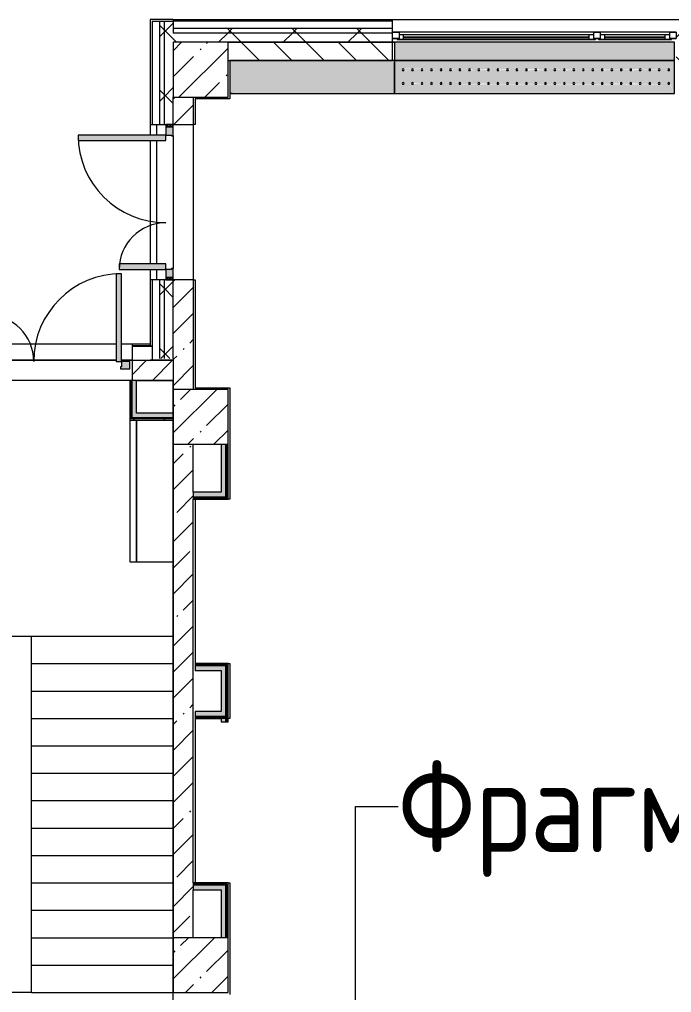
# Model space of a CAD drawing. Header units: millimetres. Extents: x 3991 to 282775, y -8553 to 29560.
# Drawn here: x 189295 to 196425, y 16700 to 27350 of the extents above; entities that cross this region are included whole.
import ezdxf

# ---------------------------------------------------------------- set-up
doc = ezdxf.new("R2010")
doc.units = ezdxf.units.MM
for name, color, linetype, lineweight, true_color in [('A-DOOR-3', 7, 'Continuous', 5, 0xaaaaaa), ('A-DOOR-4', 7, 'Continuous', 5, 0xe2e2e2), ('A-DOOR-FRAM-3', 7, 'Continuous', 5, 0xaaaaaa), ('A-FLOR-1', 7, 'Continuous', 5, 0xaaaaaa), ('G-ANNO-TEXT-1', 7, 'Continuous', 9, 0x3c3c3c), ('I-WALL-1', 7, 'Continuous', 5, 0xe7e7e7), ('I-WALL-2', 7, 'Continuous', 9, 0xe7e7e7), ('Знаки-2', 7, 'Continuous', 5, 0xd7cfbf)]:
    doc.layers.add(name, color=color, linetype=linetype, lineweight=lineweight, true_color=true_color)
for name, color, linetype, lineweight in [('A-GLAZ-2', 7, 'Continuous', 5), ('A-WALL', 7, 'Continuous', 9), ('A-WALL-4', 7, 'Continuous', 5), ('I-WALL-3', 7, 'Continuous', 5), ('S-COLS', 7, 'Continuous', 5), ('S-STRS-MBND-1', 7, 'Continuous', 5), ('Знаки', 7, 'Continuous', 5)]:
    doc.layers.add(name, color=color, linetype=linetype, lineweight=lineweight)
doc.styles.add('GOST Common_4', font='GOST_Common.ttf', dxfattribs={"width": 0.9, "height": 1000})
pattern_1 = [(45, (148815.1, 0), (-353.5534, 353.5534), []), (135, (148815.1, 0), (-353.5534, -353.5534), [])]
pattern_2 = [(45, (148815.1, 0), (-285.123, 285.123), []), (45, (149100.2, 0), (-285.123, 285.123), [504.031, -100.806, 16.764, -84.042])]
pattern_3 = [(45, (148815.1, 0), (-530.33, 530.33), []), (135, (148815.1, 0), (-530.33, -530.33), [])]

# ---------------------------------------------------------------- blocks, each defined once
blk = doc.blocks.new('BSC_Колонна _Прямоугольная - 600х600-V122-Общий план 1 этажа с размещением фрагментов 1_1-1_9')
at = {"layer": 'S-COLS'}
h = blk.add_hatch(dxfattribs=at)
h.set_pattern_fill('FP_94', color=256, style=0, pattern_type=2)
h.set_pattern_definition([(45, (-42460, -26800), (-285.123, 285.123), []), (45, (-42174.88, -26800), (-285.123, 285.123), [504.031, -100.806, 16.764, -84.042])])
h.paths.add_polyline_path([(-300, -300), (300, -300), (300, 300), (-300, 300), (-300, 100)])
for p, q in [((300, 300), (-300, 300)), ((-300, 300), (-300, -300)), ((300, -300), (300, 300)), ((-300, -300), (300, -300))]:
    blk.add_line(p, q, dxfattribs=at)
blk = doc.blocks.new('BSC_Колонна _Прямоугольная - 600х600-V130-Общий план 1 этажа с размещением фрагментов 1_1-1_9')
at = {"layer": 'S-COLS'}
h = blk.add_hatch(dxfattribs=at)
h.set_pattern_fill('FP_102', color=256, style=0, pattern_type=2)
h.set_pattern_definition([(45, (-42460, -17000), (-285.123, 285.123), []), (45, (-42174.88, -17000), (-285.123, 285.123), [504.031, -100.806, 16.764, -84.042])])
h.paths.add_polyline_path([(-60, -300), (300, -300), (300, 300), (-300, 300), (-300, -300)])
for p, q in [((300, 300), (-300, 300)), ((-300, 300), (-300, -300)), ((300, -300), (300, 300)), ((-300, -300), (300, -300))]:
    blk.add_line(p, q, dxfattribs=at)
blk = doc.blocks.new('BSC_Колонна _Прямоугольная - 600х600-V131-Общий план 1 этажа с размещением фрагментов 1_1-1_9')
at = {"layer": 'S-COLS'}
h = blk.add_hatch(dxfattribs=at)
h.set_pattern_fill('FP_103', color=256, style=0, pattern_type=2)
h.set_pattern_definition([(45, (-42460, -23000), (-285.123, 285.123), []), (45, (-42174.88, -23000), (-285.123, 285.123), [504.031, -100.806, 16.764, -84.042])])
h.paths.add_polyline_path([(-300, -300), (300, -300), (300, 300), (-300, 300), (-300, -250)])
for p, q in [((300, 300), (-300, 300)), ((-300, 300), (-300, -300)), ((300, -300), (300, 300)), ((-300, -300), (300, -300))]:
    blk.add_line(p, q, dxfattribs=at)
blk = doc.blocks.new('110_Дверь_СКБ_2Ст_Наружная - ДН-1_л__ Двухстворчатая 1350 х3200 _ЛК_ в свету с верхним остеклением 2-22448815-Общий план 1 этажа с размещением фрагментов 1_1-1_9')
at = {"layer": 'A-DOOR-4'}
for points in [[(754.5, -91), (754.5, 869), (694.5, 869), (694.5, -91)], [(-655.5, -91), (-655.5, 419), (-715.5, 419), (-715.5, -91)]]:
    blk.add_hatch(color=256, dxfattribs=at).paths.add_polyline_path(points)
h = blk.add_hatch(color=256, dxfattribs=at)
h.paths.add_polyline_path([(754.5, -171), (844.5, -171), (844.5, -91), (754.5, -91), (754.5, -151), (744.5, -151), (744.5, -171)])
h.paths.add_polyline_path([(-715.5, -171), (-705.5, -171), (-705.5, -151), (-715.5, -151), (-715.5, -91), (-805.5, -91), (-805.5, -171)])
at = {"layer": 'A-DOOR-3'}
for p, q in [((754.5, 869), (694.5, 869)), ((694.5, 869), (694.5, -91)), ((754.5, -91), (754.5, 869)), ((-715.5, 419), (-715.5, -91)), ((-655.5, 419), (-715.5, 419)), ((-655.5, -91), (-655.5, 419)), ((-715.5, -91), (-655.5, -91)), ((694.5, -91), (754.5, -91))]:
    blk.add_line(p, q, dxfattribs=at)
for centre, radius, start, end in [((754.5, -91), 960, 90, 180), ((-715.5, -91), 510, 0, 90)]:
    blk.add_arc(centre, radius, start, end, dxfattribs=at)
at = {"layer": 'A-DOOR-FRAM-3'}
for p, q in [((-715.5, -91), (-805.5, -91)), ((-805.5, -91), (-805.5, -171)), ((-715.5, -151), (-715.5, -91)), ((754.5, -91), (754.5, -151)), ((844.5, -91), (754.5, -91)), ((844.5, -171), (844.5, -91)), ((-805.5, -171), (-705.5, -171)), ((-705.5, -151), (-715.5, -151)), ((-705.5, -171), (-705.5, -151)), ((754.5, -151), (744.5, -151)), ((744.5, -151), (744.5, -171)), ((744.5, -171), (844.5, -171))]:
    blk.add_line(p, q, dxfattribs=at)
blk = doc.blocks.new('120_Окно_СКБ_2Ст - 120_Окно_СКБ_2Ст 3100х2500 _мал_створка слева_-22273855-Общий план 1 этажа с размещением фрагментов 1_1-1_9')
at = {"layer": 'A-GLAZ-2'}
for p, q in [((-1550, -75), (-1550, -5)), ((-1550, -5), (-1480, -5)), ((1550, -5), (-1550, -5)), ((-1480, -75), (-1550, -75)), ((-1550, -75), (-1500, -75)), ((-1480, -75), (-1500, -75)), ((-1500, -75), (-1500, -85)), ((-1500, -85), (670, -85)), ((670, -85), (-1500, -85)), ((-1480, -5), (-1480, -75)), ((650, -35), (-1480, -35)), ((-1480, -35), (-1480, -75)), ((-1430, -85), (-1430, -35)), ((-1430, -55), (600, -55)), ((600, -65), (-1430, -65)), ((600, -85), (600, -35)), ((650, -75), (650, -5)), ((650, -5), (720, -5)), ((650, -75), (650, -35)), ((720, -75), (650, -75)), ((670, -75), (650, -75)), ((670, -75), (700, -75)), ((670, -85), (670, -75)), ((720, -75), (700, -75)), ((700, -75), (700, -85)), ((700, -85), (1500, -85)), ((1500, -85), (700, -85)), ((720, -5), (720, -75)), ((1480, -35), (720, -35)), ((720, -35), (720, -75)), ((770, -85), (770, -35)), ((770, -55), (1430, -55)), ((1430, -65), (770, -65)), ((1430, -85), (1430, -35)), ((1480, -75), (1480, -5)), ((1480, -5), (1550, -5)), ((1480, -75), (1480, -35)), ((1550, -75), (1480, -75)), ((1500, -75), (1480, -75)), ((1500, -75), (1550, -75)), ((1500, -85), (1500, -75)), ((1550, -5), (1550, -75))]:
    blk.add_line(p, q, dxfattribs=at)
blk = doc.blocks.new('110_Дверь_СКБ_2Ст_Наружная - ДН-1_л__ Двухстворчатая 1350 х3200 _ЛК_ в свету с верхним остеклением EI30-23529464-Общий план 1 этажа с размещением фрагментов 1_1-1_9')
at = {"layer": 'A-DOOR-3'}
h = blk.add_hatch(dxfattribs=at)
h.set_pattern_fill('FP_175', color=256, style=0, pattern_type=2)
h.set_pattern_definition([(135, (1451.41, 189.685), (-14.14214, -14.14214), []), (225, (1451.41, 189.685), (14.14214, -14.14214), [])])
h.paths.add_polyline_path([(844.5, -125), (869.5, -125), (869.5, -45), (844.5, -45), (844.5, -105)])
at = {"layer": 'A-DOOR-4'}
for points in [[(694.5, 25), (694.5, -45), (754.5, -45), (754.5, 915), (694.5, 915), (694.5, 55)], [(-715.5, -25), (-715.5, -45), (-655.5, -45), (-655.5, 465), (-715.5, 465), (-715.5, 12.4)]]:
    blk.add_hatch(color=256, dxfattribs=at).paths.add_polyline_path(points)
h = blk.add_hatch(color=256, dxfattribs=at)
h.paths.add_polyline_path([(-805.5, -125), (-705.5, -125), (-705.5, -105), (-715.5, -105), (-715.5, -45), (-805.5, -45)])
h.paths.add_polyline_path([(744.5, -125), (844.5, -125), (844.5, -45), (754.5, -45), (754.5, -105), (744.5, -105)])
at = {"layer": 'A-DOOR-FRAM-3'}
h = blk.add_hatch(dxfattribs=at)
h.set_pattern_fill('FP_176', color=256, style=0, pattern_type=2)
h.set_pattern_definition([(45, (-671.384, 189.685), (-14.1421, 14.1421), []), (135, (-671.384, 189.685), (-14.1421, -14.1421), [])])
h.paths.add_polyline_path([(-830.5, -45), (-830.5, -125), (-805.5, -125), (-805.5, -45)])
at = {"layer": 'A-DOOR-3'}
for p, q in [((754.5, 915), (694.5, 915)), ((694.5, 915), (694.5, -45)), ((754.5, -45), (754.5, 915)), ((-715.5, 465), (-715.5, -45)), ((-655.5, 465), (-715.5, 465)), ((-655.5, -45), (-655.5, 465)), ((-715.5, -45), (-655.5, -45)), ((694.5, -45), (754.5, -45))]:
    blk.add_line(p, q, dxfattribs=at)
for centre, radius, start, end in [((754.5, -45), 960, 90, 180), ((-715.5, -45), 510, 0, 90)]:
    blk.add_arc(centre, radius, start, end, dxfattribs=at)
at = {"layer": 'A-DOOR-FRAM-3'}
for p, q in [((-805.5, -45), (-830.5, -45)), ((-830.5, -45), (-830.5, -125)), ((-715.5, -45), (-805.5, -45)), ((-805.5, -45), (-805.5, -125)), ((-805.5, -125), (-805.5, -45)), ((-715.5, -105), (-715.5, -45)), ((-705.5, -105), (-715.5, -105)), ((-705.5, -125), (-705.5, -105)), ((754.5, -105), (744.5, -105)), ((744.5, -105), (744.5, -125)), ((754.5, -45), (754.5, -105)), ((844.5, -45), (754.5, -45)), ((844.5, -125), (844.5, -45)), ((869.5, -45), (844.5, -45)), ((844.5, -45), (844.5, -125)), ((869.5, -125), (869.5, -45)), ((-830.5, -125), (-805.5, -125)), ((-805.5, -125), (-705.5, -125)), ((744.5, -125), (844.5, -125)), ((844.5, -125), (869.5, -125))]:
    blk.add_line(p, q, dxfattribs=at)
blk = doc.blocks.new('Зашивка_ торцевая панель - Зашивка_ торцевая панель-V297-Общий план 1 этажа с размещением фрагментов 1_1-1_9')
at = {"layer": 'Знаки-2'}
blk.add_hatch(color=256, dxfattribs=at).paths.add_polyline_path([(-406, 180), (-406, 180), (-430, 180)])
at = {"layer": 'Знаки'}
blk.add_line((-430, 180), (-406, 180), dxfattribs=at)
blk = doc.blocks.new('Зашивка без перфорации М3 - М3_30 _пищеблок_-32689236-Общий план 1 этажа с размещением фрагментов 1_1-1_9')
at = {"layer": 'Знаки-2'}
blk.add_hatch(color=256, dxfattribs=at).paths.add_polyline_path([(-430, -180), (1370, -180), (1370, 180), (-430, 180), (-430, -137)])
at = {"layer": 'Знаки'}
for p, q in [((1370, 180), (-430, 180)), ((-430, 180), (-430, -180)), ((1370, -180), (1370, 180)), ((-430, -180), (1370, -180))]:
    blk.add_line(p, q, dxfattribs=at)
blk = doc.blocks.new('Зашивка радиатора_ с перфорацией М6 - Зашивка радиатора_ с перфорацией М13  _пищеблок_-32704458-Общий план 1 этажа с размещением фрагментов 1_1-1_9')
at = {"layer": 'Знаки-2'}
blk.add_hatch(color=256, dxfattribs=at).paths.add_polyline_path([(904, 180), (2690, 180), (2690, 380), (-370, 380), (-370, 180), (416, 180)])
h = blk.add_hatch(color=256, dxfattribs=at)
h.paths.add_polyline_path([(1882, -180), (2690, -180), (2689, 180), (-370, 180), (-370, -180), (1393, -180)])
h.paths.add_polyline_path([(2690, -180), (2635, -77), (2625, -79), (2618, -72), (2620, -63), (2630, -60), (2637, -67), (2689, -177)])
h.paths.add_polyline_path([(2015, -67), (2015, -72), (2099, -67)])
h.paths.add_polyline_path([(2222, -67), (2222, -72), (2307, -67)])
h.paths.add_polyline_path([(740, -80), (-286, -75), (-286, -65), (-277, -60), (-269, -65), (-269, -75), (-267, -78), (-182, -75), (-182, -65), (-174, -60), (-165, -65), (-164, -67), (-77, -63), (-67, -60), (-60, -67), (-63, -77), (-60, -78), (25, -75), (25, -65), (34, -60), (42, -65), (42, -75), (44, -78), (129, -75), (129, -65), (138, -60), (146, -65), (146, -75), (148, -78), (233, -75), (233, -65), (241, -60), (250, -65), (250, -75), (251, -78), (336, -75), (336, -65), (345, -60), (354, -65), (354, -75), (355, -78), (440, -75), (440, -65), (449, -60), (457, -65), (457, -75), (459, -78), (544, -75), (545, -64), (552, -60), (561, -65), (562, -72), (647, -67), (654, -60), (663, -63), (665, -73), (666, -78), (751, -75), (751, -65), (760, -60), (769, -65), (769, -75), (770, -78), (855, -75), (855, -65), (864, -60), (872, -65), (872, -75), (874, -78), (959, -75), (959, -65), (968, -60), (976, -65), (976, -75), (978, -78), (1063, -75), (1063, -65), (1071, -60), (1080, -65), (1080, -75), (1081, -78), (1166, -75), (1166, -65), (1175, -60), (1184, -65), (1184, -75), (1185, -78), (1270, -75), (1270, -65), (1279, -60), (1287, -65), (1287, -75), (1288, -78), (1374, -75), (1374, -65), (1382, -60), (1391, -65), (1391, -75), (1393, -78), (1478, -75), (1478, -65), (1486, -60), (1495, -65), (1495, -75), (1496, -78), (1581, -75), (1581, -65), (1590, -60), (1599, -65), (1599, -75), (1600, -78), (1685, -75), (1685, -65), (1694, -60), (1702, -65), (1702, -75), (1703, -78), (1789, -75), (1789, -65), (1798, -60), (1806, -65), (1806, -75), (1807, -78), (1893, -75), (1893, -65), (1901, -60), (1910, -66), (1910, -75), (1911, -78), (1996, -75), (1996, -65), (2005, -60), (2014, -65), (2015, -67), (2102, -63), (2111, -60), (2118, -67), (2114, -78), (2118, -78), (2204, -75), (2204, -65), (2212, -60), (2221, -65), (2223, -67), (2309, -63), (2319, -60), (2326, -67), (2322, -78), (2326, -78), (2411, -75), (2411, -65), (2420, -60), (2429, -65), (2429, -75), (2430, -78), (2515, -75), (2515, -65), (2524, -60), (2532, -65), (2532, -75), (2524, -80), (2521, -79), (760, -80)])
h.paths.add_polyline_path([(-80, -72), (-80, -67), (-164, -72)])
h.paths.add_polyline_path([(-80, -78), (-79, -75), (-80, -72), (-167, -77), (-164, -78)])
h.paths.add_polyline_path([(558, -78), (648, -75), (647, -72), (560, -77)])
h.paths.add_polyline_path([(2010, -78), (2100, -75), (2099, -72), (2012, -77), (2010, -78)])
h.paths.add_polyline_path([(2220, -78), (2308, -75), (2306, -72), (2220, -77), (2218, -78)])
h.paths.add_polyline_path([(1580, 78), (1580, 83), (1496, 78)])
h.paths.add_polyline_path([(1269, 78), (1269, 83), (1185, 78)])
h.paths.add_polyline_path([(1165, 78), (1165, 83), (1081, 78)])
h.paths.add_polyline_path([(854, 78), (854, 83), (770, 78)])
h.paths.add_polyline_path([(647, 78), (647, 83), (562, 78)])
h.paths.add_polyline_path([(543, 78), (545, 87), (543, 89), (457, 85), (458, 78)])
h.paths.add_polyline_path([(-183, 78), (-181, 87), (-184, 89), (-269, 85), (-268, 78)])
h.paths.add_polyline_path([(2307, 78), (2307, 83), (2222, 78)])
h.paths.add_polyline_path([(1995, 78), (1995, 83), (1911, 78)])
h.paths.add_polyline_path([(1696, 71), (1687, 73), (1684, 83), (1684, 89), (1599, 85), (1599, 75), (1590, 70), (1581, 75), (1580, 78), (1493, 73), (1484, 71), (1477, 78), (1479, 87), (1476, 89), (1392, 83), (1391, 75), (1382, 70), (1374, 75), (1374, 85), (1373, 89), (1287, 85), (1287, 75), (1279, 70), (1270, 75), (1269, 78), (1182, 73), (1172, 71), (1165, 78), (1078, 73), (1069, 71), (1062, 78), (1064, 87), (1062, 89), (976, 85), (976, 75), (968, 70), (959, 75), (959, 85), (958, 89), (872, 85), (872, 75), (864, 70), (855, 75), (854, 78), (767, 73), (757, 71), (750, 78), (753, 87), (750, 89), (665, 85), (665, 75), (656, 70), (648, 75), (646, 78), (560, 73), (550, 71), (543, 78), (456, 73), (446, 71), (439, 78), (442, 87), (439, 89), (354, 85), (354, 75), (345, 70), (336, 75), (336, 85), (335, 89), (250, 85), (250, 75), (241, 70), (233, 75), (233, 85), (232, 89), (146, 85), (146, 75), (138, 70), (129, 75), (129, 85), (128, 89), (42, 85), (42, 75), (34, 70), (25, 75), (25, 85), (24, 89), (-61, 85), (-61, 75), (-70, 70), (-79, 75), (-79, 85), (-80, 89), (-165, 85), (-165, 75), (-174, 70), (-182, 75), (-184, 78), (-270, 73), (-282, 72), (-287, 78), (-285, 87), (-275, 90), (2532, 85), (2532, 75), (2524, 70), (2515, 75), (2515, 85), (2514, 89), (2429, 85), (2429, 75), (2420, 70), (2411, 75), (2411, 85), (2410, 89), (2325, 85), (2325, 75), (2316, 70), (2308, 75), (2307, 78), (2220, 73), (2210, 71), (2203, 78), (2207, 89), (2203, 89), (2117, 85), (2117, 75), (2109, 70), (2100, 75), (2100, 85), (2099, 89), (2014, 85), (2014, 75), (2005, 70), (1996, 75), (1995, 78), (1908, 73), (1899, 71), (1891, 79), (1894, 87), (1889, 89), (1807, 84), (1806, 75), (1798, 70), (1789, 75), (1789, 86), (1789, 89), (1702, 85), (1702, 75), (1699, 72)])
h.paths.add_polyline_path([(2630, 71), (2620, 73), (2618, 83), (2625, 90), (2635, 87), (2641, 87), (2633, 72)])
h.paths.add_polyline_path([(1081, 83), (1093, 89), (1080, 85)])
h.paths.add_polyline_path([(1496, 83), (1583, 87), (1580, 89), (1495, 85)])
h.paths.add_polyline_path([(770, 83), (854, 89), (769, 85)])
h.paths.add_polyline_path([(1995, 83), (1995, 89), (1910, 85), (1911, 83), (1995, 83)])
h.paths.add_polyline_path([(562, 83), (647, 89), (561, 85)])
h.paths.add_polyline_path([(1269, 83), (1269, 89), (1184, 85), (1185, 83), (1269, 83)])
h.paths.add_polyline_path([(2307, 83), (2306, 89), (2221, 85), (2222, 83), (2306, 83)])
at = {"layer": 'Знаки'}
for p, q in [((2690, 380), (-370, 380)), ((-370, 380), (-370, 180)), ((2690, 180), (2690, 380)), ((-370, 180), (2690, 180)), ((2690, 180), (-370, 180)), ((-370, 180), (-370, -180)), ((2690, -180), (2690, 180)), ((-370, -180), (2690, -180))]:
    blk.add_line(p, q, dxfattribs=at)
for centre, start, end in [((-277, 80), 0, 180), ((-277, 80), 180, 360), ((-174, 80), 0, 180), ((-174, 80), 180, 0), ((-70, 80), 0, 180), ((-70, 80), 180, 0), ((34, 80), 0, 180), ((34, 80), 180, 360), ((138, 80), 0, 180), ((138, 80), 180, 0), ((241, 80), 0, 180), ((241, 80), 180, 0), ((345, 80), 0, 180), ((345, 80), 180, 0), ((449, 80), 0, 180), ((449, 80), 180, 0), ((552, 80), 0, 180), ((552, 80), 180, 360), ((656, 80), 0, 180), ((656, 80), 180, 0), ((760, 80), 0, 180), ((760, 80), 180, 0), ((864, 80), 0, 180), ((864, 80), 180, 0), ((968, 80), 0, 180), ((968, 80), 180, 0), ((1071, 80), 0, 180), ((1071, 80), 180, 0), ((1175, 80), 0, 180), ((1175, 80), 180, 0), ((1279, 80), 0, 180), ((1279, 80), 180, 0), ((1382, 80), 0, 180), ((1382, 80), 180, 0), ((1486, 80), 0, 180), ((1486, 80), 180, 360), ((1590, 80), 0, 180), ((1590, 80), 180, 0), ((1694, 80), 0, 180), ((1694, 80), 180, 360), ((1798, 80), 0, 180), ((1798, 80), 180, 0), ((1901, 80), 0, 180), ((1901, 80), 180, 0), ((2005, 80), 0, 180), ((2005, 80), 180, 0), ((2109, 80), 0, 180), ((2109, 80), 180, 360), ((2212, 80), 0, 180), ((2212, 80), 180, 0), ((2316, 80), 0, 180), ((2316, 80), 180, 360), ((2420, 80), 0, 180), ((2420, 80), 180, 0), ((2524, 80), 0, 180), ((2524, 80), 180, 360), ((2628, 80), 0, 180), ((2628, 80), 180, 360), ((-277, -70), 0, 180), ((-277, -70), 180, 0), ((-174, -70), 0, 180), ((-174, -70), 180, 0), ((-70, -70), 0, 180), ((-70, -70), 180, 0), ((34, -70), 0, 180), ((34, -70), 180, 0), ((138, -70), 0, 180), ((138, -70), 180, 0), ((241, -70), 0, 180), ((241, -70), 180, 0), ((345, -70), 0, 180), ((345, -70), 180, 0), ((449, -70), 0, 180), ((449, -70), 180, 0), ((552, -70), 0, 180), ((552, -70), 180, 0), ((656, -70), 0, 180), ((656, -70), 180, 0), ((760, -70), 0, 180), ((760, -70), 180, 0), ((864, -70), 0, 180), ((864, -70), 180, 0), ((968, -70), 0, 180), ((968, -70), 180, 0), ((1071, -70), 0, 180), ((1071, -70), 180, 0), ((1175, -70), 0, 180), ((1175, -70), 180, 0), ((1279, -70), 0, 180), ((1279, -70), 180, 0), ((1382, -70), 0, 180), ((1382, -70), 180, 0), ((1486, -70), 0, 180), ((1486, -70), 180, 0), ((1590, -70), 0, 180), ((1590, -70), 180, 0), ((1694, -70), 0, 180), ((1694, -70), 180, 0), ((1798, -70), 0, 180), ((1798, -70), 180, 0), ((1901, -70), 0, 180), ((1901, -70), 180, 0), ((2005, -70), 0, 180), ((2005, -70), 180, 0), ((2109, -70), 0, 180), ((2109, -70), 180, 0), ((2212, -70), 0, 180), ((2212, -70), 180, 0), ((2316, -70), 0, 180), ((2316, -70), 180, 0), ((2420, -70), 0, 180), ((2420, -70), 180, 0), ((2524, -70), 0, 180), ((2524, -70), 180, 0), ((2628, -70), 0, 180), ((2628, -70), 180, 0)]:
    blk.add_arc(centre, 10, start, end, dxfattribs=at)
blk = doc.blocks.new('Зашивка приборов отопления6 - Зашивка приборов отопления-33276534-Общий план 1 этажа с размещением фрагментов 1_1-1_9')
at = {"layer": 'A-WALL-4'}
for p, q in [((75235, 535), (73685, 535)), ((73685, 535), (73685, 460)), ((73685, 460), (73685, 60)), ((75235, 460), (73685, 460)), ((73685, 460), (73685, 60)), ((73685, 460), (75235, 460))]:
    blk.add_line(p, q, dxfattribs=at)

msp = doc.modelspace()

# ---------------------------------------------------------------- hatches: boundary and pattern name
at = {"layer": 'A-WALL-4'}
h = msp.add_hatch(dxfattribs=at)
h.set_pattern_fill('FP_73', color=256, style=0, pattern_type=2)
h.set_pattern_definition(pattern_1)
h.paths.add_polyline_path([(190825.1, 23639.7), (190875.1, 23640.3), (190875.1, 24500), (190825.1, 24500), (190825.1, 23640.3)])
h.paths.add_polyline_path([(190825.1, 26200), (190875.1, 26200), (190875.1, 27330), (190825.1, 27330), (190825.1, 26362.5)])
h = msp.add_hatch(dxfattribs=at)
h.set_pattern_fill('FP_73', color=256, style=0, pattern_type=2)
h.set_pattern_definition(pattern_1)
h.paths.add_polyline_path([(190954.3, 23639.7), (190975.1, 23640.3), (190975.1, 24500), (190875.1, 24500), (190875.1, 23639.7)])
h.paths.add_polyline_path([(190895.1, 26200), (190975.1, 26200), (190975.1, 27330), (190875.1, 27330), (190875.1, 26200)])
h = msp.add_hatch(dxfattribs=at)
h.set_pattern_fill('FP_73', color=256, style=0, pattern_type=2)
h.set_pattern_definition(pattern_1)
h.paths.add_polyline_path([(230831.4, 27200), (233785.1, 27200), (233785.1, 27250), (229165.1, 27250), (229165.1, 27200), (229893.3, 27200)])
h.paths.add_polyline_path([(225565.1, 27200), (226065.1, 27200), (226065.1, 27250), (225165.1, 27250), (225165.1, 27200)])
h.paths.add_polyline_path([(222355.1, 27200), (223065.1, 27200), (223065.1, 27250), (221725.1, 27250), (221725.1, 27200)])
h.paths.add_polyline_path([(219125.1, 27200), (219625.1, 27200), (219625.1, 27250), (217025.1, 27250), (217025.1, 27200), (219103.6, 27200)])
h.paths.add_polyline_path([(215925.1, 27200), (215925.1, 27250), (214975.1, 27250), (214975.1, 27200), (215575.1, 27200)])
h.paths.add_polyline_path([(208820.1, 27200), (209875.1, 27200), (209875.1, 27250), (208820.1, 27250), (208820.1, 27210)])
h.paths.add_polyline_path([(205675.1, 27200), (206520.1, 27200), (206520.1, 27250), (205675.1, 27250), (205675.1, 27206.1)])
h.paths.add_polyline_path([(199675.1, 27200), (200575.1, 27200), (200575.1, 27250), (199675.1, 27250), (199675.1, 27210)])
h.paths.add_polyline_path([(203466.6, 27200), (203575.1, 27200), (203575.1, 27250), (202675.1, 27250), (202675.1, 27200), (202975.1, 27200)])
h.paths.add_polyline_path([(196625.3, 27200), (197575.1, 27200), (197575.1, 27250), (196475.1, 27250), (196475.1, 27200)])
h.paths.add_polyline_path([(191738.8, 27200), (193375.1, 27200), (193375.1, 27250), (190975.1, 27250), (190975.1, 27200), (191595.1, 27200)])
h = msp.add_hatch(dxfattribs=at)
h.set_pattern_fill('FP_73', color=256, style=0, pattern_type=2)
h.set_pattern_definition(pattern_1)
h.paths.add_polyline_path([(233785.1, 27100), (233780.5, 27200), (229165.1, 27198.1), (229165.1, 27100), (233763.3, 27100)])
h.paths.add_polyline_path([(217057.1, 27100), (219625.1, 27100), (219625.1, 27200), (217025.1, 27200), (217025.1, 27110), (217057.1, 27110), (217057.1, 27102), (217025.1, 27100)])
h.paths.add_polyline_path([(191595.1, 27100), (193375.1, 27100), (193375.1, 27200), (190975.1, 27200), (190975.1, 27100), (191575.1, 27100)])
h.paths.add_polyline_path([(196475.1, 27100), (197575.1, 27100), (197575.1, 27200), (196475.1, 27200), (196475.1, 27139.7)])
h.paths.add_polyline_path([(199675.1, 27100), (200575.1, 27100), (200575.1, 27200), (199675.1, 27200), (199675.1, 27140)])
h.paths.add_polyline_path([(202675.1, 27100), (203575.1, 27100), (203575.1, 27200), (202675.1, 27200), (202675.1, 27140)])
h.paths.add_polyline_path([(205675.1, 27100), (206520.1, 27100), (206520.1, 27200), (205675.1, 27200), (205675.1, 27140)])
h.paths.add_polyline_path([(226065.1, 27100), (226065.1, 27200), (225165.1, 27200), (225165.1, 27100), (225944.8, 27100)])
h.paths.add_polyline_path([(208820.1, 27100), (209875.1, 27100), (209875.1, 27200), (208820.1, 27200), (208820.1, 27140)])
h.paths.add_polyline_path([(223065.1, 27100), (223065.1, 27200), (221725.1, 27200), (221725.1, 27100), (223012.9, 27100)])
h.paths.add_polyline_path([(214975.1, 27100), (215893.1, 27102), (215893.1, 27110), (215925.1, 27110), (215925.1, 27200), (214975.1, 27200), (214975.1, 27140)])
h = msp.add_hatch(dxfattribs=at)
h.set_pattern_fill('FP_58', color=256, style=0, pattern_type=2)
h.set_pattern_definition([(135, (148815.1, 0), (-176.7767, -176.7767), [])])
h.paths.add_polyline_path([(208820.1, 26900), (208975.1, 26900), (208975.1, 27100), (208820.1, 27100), (208820.1, 26936.5)])
h.paths.add_polyline_path([(191595.1, 26900), (193375.1, 26900), (193375.1, 27100), (191575.1, 27100), (191575.1, 26900)])
h.paths.add_polyline_path([(229465.1, 26900), (229465.1, 27100), (229165.1, 27100), (229165.1, 26900)])
h.paths.add_polyline_path([(196625.3, 26900), (196975.1, 26900), (196975.1, 27100), (196475.1, 27100), (196475.1, 26900)])
h.paths.add_polyline_path([(199675.1, 26900), (200575.1, 26900), (200575.1, 27100), (199675.1, 27100), (199675.1, 26925)])
h.paths.add_polyline_path([(225565.1, 26900), (225565.1, 27100), (225165.1, 27100), (225165.1, 26900), (225243.3, 26900)])
h.paths.add_polyline_path([(223065.1, 26900), (223065.1, 27100), (222855.1, 27100), (222855.1, 26900), (223012.9, 26900)])
h.paths.add_polyline_path([(202675.1, 26900), (202975.1, 26900), (202975.1, 27100), (202675.1, 27100), (202675.1, 26969.4)])
h.paths.add_polyline_path([(205675.1, 26900), (206520.1, 26900), (206520.1, 27100), (205675.1, 27100), (205675.1, 26964.6)])
h.paths.add_polyline_path([(221725.1, 26900), (222355.1, 26900), (222355.1, 27100), (221725.1, 27100), (221725.1, 26985.6)])
h.paths.add_polyline_path([(219125.1, 26900), (219125.1, 27100), (217021.1, 27100), (217025.1, 26900), (219103.6, 26900)])
h.paths.add_polyline_path([(209575.1, 26900), (209875.1, 26900), (209875.1, 27100), (209575.1, 27100), (209575.1, 26953.9)])
h.paths.add_polyline_path([(215875.1, 26900), (215875.1, 27100), (215575.1, 27100), (215575.1, 26900)])
h = msp.add_hatch(dxfattribs=at)
h.set_pattern_fill('FP_73', color=256, style=0, pattern_type=2)
h.set_pattern_definition(pattern_1)
h.paths.add_polyline_path([(187354.6, 23620), (187725.1, 23620), (187725.1, 23769.7), (187305.1, 23769.7), (187307.4, 23620)])
h.paths.add_polyline_path([(188825.1, 23620), (188825.1, 23769.7), (188625.1, 23769.7), (188625.1, 23620)])
h.paths.add_polyline_path([(190725.1, 23620), (190745.1, 23620), (190745.1, 23769.7), (190525.1, 23769.7), (190525.1, 23620), (190575.1, 23620)])
at = {"layer": 'I-WALL-1'}
for points in [[(191550.1, 22125), (191550.1, 22700), (191500.1, 22700), (191500.1, 22125)], [(191500.1, 22125), (191500.1, 22175), (191195.1, 22175), (191195.1, 22125), (191215.1, 22125)], [(191434.3, 20225), (191500.1, 20225), (191500.1, 20275), (191216.1, 20275), (191216.1, 20225), (191428.8, 20225)], [(191500.1, 19725), (191500.1, 19775), (191216.1, 19775), (191216.1, 19725)], [(191198.5, 17825), (191500.1, 17825), (191500.1, 17875), (191195.1, 17875), (191195.1, 17825)], [(191500.1, 17300), (191550.1, 17300), (191550.1, 17875), (191500.1, 17875), (191500.1, 17825)]]:
    msp.add_hatch(color=256, dxfattribs=at).paths.add_polyline_path(points)
h = msp.add_hatch(color=256, dxfattribs=at)
h.paths.add_polyline_path([(191500.1, 19662.5), (191550.1, 19662.5), (191550.1, 19700), (191500.1, 19700)])
h.paths.add_polyline_path([(191500.1, 19725), (191550.1, 19725), (191550.1, 20275), (191500.1, 20275), (191500.1, 19739.5)])
at = {"layer": 'I-WALL-2'}
for points in [[(190575.1, 22990), (190575.1, 23400), (190525.1, 23400), (190525.1, 22990)], [(190808.9, 22990), (190975.1, 22990), (190975.1, 23040), (190575.1, 23040), (190575.1, 22990), (190761.4, 22990)]]:
    msp.add_hatch(color=256, dxfattribs=at).paths.add_polyline_path(points)
at = {"layer": 'I-WALL-3'}
h = msp.add_hatch(dxfattribs=at)
h.set_pattern_fill('FP_57', color=256, style=0, pattern_type=2)
h.set_pattern_definition(pattern_2)
h.paths.add_polyline_path([(191104.5, 23300), (191195.1, 23300), (191195.1, 24500), (190975.1, 24500), (190975.1, 23300)])
h.paths.add_polyline_path([(191195.1, 26200), (191195.1, 26500), (190975.1, 26500), (190975.1, 26200), (191011.2, 26200)])
h = msp.add_hatch(dxfattribs=at)
h.set_pattern_fill('FP_57', color=256, style=0, pattern_type=2)
h.set_pattern_definition(pattern_2)
h.paths.add_polyline_path([(190525.1, 23400), (190975.1, 23400), (190970, 23620), (190525.1, 23619.7)])
h.paths.add_polyline_path([(187575.1, 23400), (187725.1, 23400), (187725.1, 23620), (187355.1, 23619.7), (187355.1, 23420.3), (187575.1, 23420.3)])
h.paths.add_polyline_path([(188825.1, 23400), (188825.1, 23620), (188625.1, 23619.7), (188625.1, 23400)])
h = msp.add_hatch(dxfattribs=at)
h.set_pattern_fill('FP_192', color=256, style=0, pattern_type=2)
h.set_pattern_definition(pattern_3)
h.paths.add_polyline_path([(190512.6, 22965), (190512.6, 23400), (190500.1, 23400), (190500.1, 22965)])
h = msp.add_hatch(dxfattribs=at)
h.set_pattern_fill('FP_192', color=256, style=0, pattern_type=2)
h.set_pattern_definition(pattern_3)
h.paths.add_polyline_path([(190512.6, 22977.5), (190525.1, 22977.5), (190525.1, 23400), (190512.6, 23400), (190512.6, 23040)])
h = msp.add_hatch(dxfattribs=at)
h.set_pattern_fill('FP_192', color=256, style=0, pattern_type=2)
h.set_pattern_definition(pattern_3)
h.paths.add_polyline_path([(190801.1, 22965), (190975.1, 22965), (190975.1, 22977.5), (190512.6, 22975), (190512.6, 22965), (190761.4, 22965)])
h = msp.add_hatch(dxfattribs=at)
h.set_pattern_fill('FP_192', color=256, style=0, pattern_type=2)
h.set_pattern_definition(pattern_3)
h.paths.add_polyline_path([(190805.7, 22977.5), (190975.1, 22977.5), (190975.1, 22990), (190525.1, 22990), (190525.1, 22977.5), (190761.4, 22977.5)])
h = msp.add_hatch(dxfattribs=at)
h.set_pattern_fill('FP_57', color=256, style=0, pattern_type=2)
h.set_pattern_definition(pattern_2)
h.paths.add_polyline_path([(190975.1, 17300), (191195.1, 17300), (191195.1, 22700), (190975.1, 22700), (190975.1, 17900)])
h = msp.add_hatch(dxfattribs=at)
h.set_pattern_fill('FP_192', color=256, style=0, pattern_type=2)
h.set_pattern_definition(pattern_3)
h.paths.add_polyline_path([(191550.1, 22112.5), (191562.6, 22112.5), (191562.6, 22700), (191550.1, 22700), (191550.1, 22125)])
h = msp.add_hatch(dxfattribs=at)
h.set_pattern_fill('FP_192', color=256, style=0, pattern_type=2)
h.set_pattern_definition(pattern_3)
h.paths.add_polyline_path([(191562.6, 22100), (191575.1, 22100), (191575.1, 22700), (191562.6, 22700), (191562.6, 22112.5)])
h = msp.add_hatch(dxfattribs=at)
h.set_pattern_fill('FP_192', color=256, style=0, pattern_type=2)
h.set_pattern_definition(pattern_3)
h.paths.add_polyline_path([(191550.1, 22112.5), (191550.1, 22125), (191195.1, 22125), (191195.1, 22112.5), (191549.8, 22112.5)])
h = msp.add_hatch(dxfattribs=at)
h.set_pattern_fill('FP_192', color=256, style=0, pattern_type=2)
h.set_pattern_definition(pattern_3)
h.paths.add_polyline_path([(191195.1, 22100), (191562.6, 22100), (191562.6, 22112.5), (191195.1, 22112.5)])
h = msp.add_hatch(dxfattribs=at)
h.set_pattern_fill('FP_192', color=256, style=0, pattern_type=2)
h.set_pattern_definition(pattern_3)
h.paths.add_polyline_path([(191562.6, 20287.5), (191562.3, 20300), (191216.1, 20300), (191216.1, 20287.5), (191550.1, 20287.5)])
h = msp.add_hatch(dxfattribs=at)
h.set_pattern_fill('FP_192', color=256, style=0, pattern_type=2)
h.set_pattern_definition(pattern_3)
h.paths.add_polyline_path([(191550.1, 20275), (191550.1, 20287.5), (191216.1, 20287.5), (191216.1, 20275), (191540.8, 20275)])
h = msp.add_hatch(dxfattribs=at)
h.set_pattern_fill('FP_192', color=256, style=0, pattern_type=2)
h.set_pattern_definition(pattern_3)
h.paths.add_polyline_path([(191562.6, 19662.5), (191562.6, 20287.5), (191550.1, 20287.5), (191550.1, 19662.5)])
h = msp.add_hatch(dxfattribs=at)
h.set_pattern_fill('FP_192', color=256, style=0, pattern_type=2)
h.set_pattern_definition(pattern_3)
h.paths.add_polyline_path([(191575.1, 19662.5), (191575.1, 20300), (191562.6, 20300), (191562.6, 19662.5)])
h = msp.add_hatch(dxfattribs=at)
h.set_pattern_fill('FP_192', color=256, style=0, pattern_type=2)
h.set_pattern_definition(pattern_3)
h.paths.add_polyline_path([(191215.1, 17887.5), (191562.6, 17887.5), (191562.3, 17900), (191195.1, 17900), (191195.7, 17887.5)])
h = msp.add_hatch(dxfattribs=at)
h.set_pattern_fill('FP_192', color=256, style=0, pattern_type=2)
h.set_pattern_definition(pattern_3)
h.paths.add_polyline_path([(191575.1, 17300), (191575.1, 17900), (191562.6, 17900), (191562.6, 17300)])
h = msp.add_hatch(dxfattribs=at)
h.set_pattern_fill('FP_192', color=256, style=0, pattern_type=2)
h.set_pattern_definition(pattern_3)
h.paths.add_polyline_path([(191195.1, 17875), (191550.1, 17875), (191549.8, 17887.5), (191195.1, 17887.5)])
h = msp.add_hatch(dxfattribs=at)
h.set_pattern_fill('FP_192', color=256, style=0, pattern_type=2)
h.set_pattern_definition(pattern_3)
h.paths.add_polyline_path([(191562.6, 17300), (191562.6, 17887.5), (191550.1, 17887.5), (191550.1, 17300)])

# ---------------------------------------------------------------- linework, layer by layer
at = {"layer": 'A-FLOR-1'}
for p, q in [((191595.1, 26880), (191595.1, 26480)), ((191595.1, 26480), (191215.1, 26480)), ((191215.1, 26480), (191215.1, 26200)), ((190725.1, 26200), (190725.1, 26085)), ((191215.1, 26200), (191195.1, 26200)), ((190725.1, 26025), (190725.1, 24675)), ((190725.1, 24615), (190725.1, 24500)), ((191195.1, 24500), (191215.1, 24500)), ((191215.1, 24500), (191215.1, 23320)), ((191215.1, 23320), (191595.1, 23320)), ((191595.1, 23320), (191595.1, 22100)), ((191215.1, 22100), (191215.1, 20300.5)), ((191595.1, 22100), (191575.1, 22100)), ((191215.1, 20300.5), (191595.1, 20300.5)), ((191595.1, 20300.5), (191595.1, 19700.5)), ((191215.1, 19700.5), (191215.1, 17900)), ((191595.1, 19700.5), (191574.3, 19700.5)), ((191575.1, 17900), (191595.1, 17900)), ((191595.1, 17900), (191595.1, 16680))]:
    msp.add_line(p, q, dxfattribs=at)
at = {"layer": 'A-WALL'}
for p, q in [((190745.1, 27330), (190975.1, 27330)), ((190745.1, 27330), (190745.1, 26200)), ((190825.1, 27330), (190825.1, 26200)), ((190875.1, 27330), (190875.1, 26200)), ((190975.1, 27350), (190975.1, 27200)), ((193375.1, 27330), (190975.1, 27330)), ((193375.1, 27250), (190975.1, 27250)), ((193375.1, 27200), (190975.1, 27200)), ((193375.1, 27100), (191575.1, 27100)), ((191575.1, 27100), (193375.1, 27100)), ((190975.1, 26200), (190975.1, 26500)), ((190745.1, 24500), (190745.1, 23639.7)), ((190825.1, 24500), (190825.1, 23639.7)), ((190875.1, 24500), (190875.1, 23639.7)), ((190975.1, 23639.7), (190975.1, 24500)), ((190745.1, 23772.7), (190525.1, 23772.7)), ((190745.1, 23769.7), (190525.1, 23769.7)), ((190725.1, 23772.7), (190725.1, 23777.7)), ((190525.1, 23620), (190725.1, 23620)), ((190725.1, 23620), (190725.1, 23619.7)), ((190725.1, 23619.7), (190745.1, 23619.7)), ((190512.6, 22977.5), (190512.6, 23400)), ((190575.1, 23400), (190525.1, 23400)), ((190525.1, 22990), (190525.1, 23400)), ((190975.1, 22977.5), (190512.6, 22977.5)), ((190975.1, 22990), (190525.1, 22990)), ((191550.1, 22125), (191550.1, 22700)), ((191562.6, 22112.5), (191562.6, 22700)), ((191195.1, 22175), (191195.1, 22100)), ((191195.1, 22125), (191550.1, 22125)), ((191195.1, 22112.5), (191562.6, 22112.5)), ((191562.6, 20287.5), (191216.1, 20287.5)), ((191550.1, 20275), (191216.1, 20275)), ((191550.1, 19725), (191550.1, 20275)), ((191562.6, 19662.5), (191562.6, 20287.5)), ((191216.1, 19725), (191550.1, 19725)), ((191216.1, 19712.5), (191550.1, 19712.5)), ((191550.1, 19700), (191500.1, 19700)), ((191550.1, 19662.5), (191550.1, 19700)), ((191195.1, 17900), (191195.1, 17825)), ((191562.6, 17887.5), (191195.1, 17887.5)), ((191550.1, 17875), (191195.1, 17875)), ((191550.1, 17300), (191550.1, 17875)), ((191562.6, 17300), (191562.6, 17887.5))]:
    msp.add_line(p, q, dxfattribs=at)
at = {"layer": 'A-WALL-4'}
for p, q in [((190975.1, 27350), (190725.1, 27350)), ((190725.1, 27350), (190725.1, 26200)), ((190975.1, 27350), (215925.1, 27350)), ((193375.1, 27100), (193375.1, 27350)), ((193375.1, 26900), (193375.1, 27100)), ((193396.3, 27100), (193375.1, 27100)), ((191575.1, 26900), (193375.1, 26900)), ((190725.1, 26200), (190895.1, 26200)), ((190795.1, 26085), (190795.1, 26200)), ((190795.1, 24675), (190795.1, 26025)), ((190975.1, 26075), (190975.1, 24625)), ((190795.1, 24500), (190795.1, 24615)), ((190895.1, 24500), (190725.1, 24500)), ((190725.1, 24500), (190725.1, 23777.7)), ((189000.1, 23799.7), (190350.1, 23799.7)), ((190410.1, 23799.7), (190725.7, 23799.7)), ((190525.1, 23799.7), (190525.1, 23620)), ((190725.1, 23777.7), (190525.1, 23777.7)), ((190350.1, 23619.7), (189000.1, 23619.7)), ((190525.1, 23619.7), (190410.1, 23619.7)), ((190745.1, 23639.7), (190745.1, 23619.7)), ((190745.1, 23619.7), (190975.1, 23619.7))]:
    msp.add_line(p, q, dxfattribs=at)
at = {"layer": 'G-ANNO-TEXT-1'}
for p, q in [((192968.6, 18737.3), (193433.7, 18737.3)), ((192968.6, 13978.2), (192968.6, 18737.3))]:
    msp.add_line(p, q, dxfattribs=at)
at = {"layer": 'I-WALL-3'}
for p, q in [((193375.1, 27100), (193396.3, 27100)), ((191595.1, 26900), (191595.1, 26880)), ((191195.1, 26500), (191195.1, 23300)), ((190975.1, 26200), (191195.1, 26200)), ((191195.1, 24500), (190975.1, 24500)), ((189000.1, 23620), (190350.1, 23620)), ((190410.1, 23620), (190525.1, 23620)), ((190525.1, 23620), (190525.1, 23400)), ((190975.1, 23620), (190725.1, 23620)), ((190975.1, 23639.7), (190975.1, 23300)), ((190525.1, 23400), (187355.1, 23400)), ((190500.1, 23400), (190500.1, 22965)), ((190575.1, 23400), (190975.1, 23400)), ((190575.1, 23040), (190575.1, 23400)), ((190975.1, 23040), (190575.1, 23040)), ((190500.1, 22965), (190975.1, 22965)), ((190975.1, 22700), (190975.1, 17300)), ((191195.1, 22175), (191195.1, 22700)), ((191500.1, 22700), (191500.1, 22175)), ((191575.1, 22100), (191575.1, 22700)), ((191500.1, 22175), (191195.1, 22175)), ((191195.1, 17900), (191195.1, 22100)), ((191195.1, 22100), (191575.1, 22100)), ((191575.1, 20300), (191216.1, 20300)), ((191216.1, 20300), (191216.1, 20225)), ((191575.1, 19662.5), (191575.1, 20300)), ((191216.1, 20225), (191500.1, 20225)), ((191500.1, 20225), (191500.1, 19775)), ((191500.1, 19775), (191216.1, 19775)), ((191216.1, 19775), (191216.1, 19700)), ((191216.1, 19700), (191500.1, 19700)), ((191500.1, 19700), (191500.1, 19662.5)), ((191500.1, 19662.5), (191575.1, 19662.5)), ((191575.1, 17900), (191195.1, 17900)), ((191575.1, 17300), (191575.1, 17900)), ((191195.1, 17300), (191195.1, 17825)), ((191195.1, 17825), (191500.1, 17825)), ((191500.1, 17825), (191500.1, 17300))]:
    msp.add_line(p, q, dxfattribs=at)
at = {"layer": 'S-STRS-MBND-1'}
for p, q in [((190975.1, 23400), (187575.1, 23400)), ((190975.1, 20600), (190975.1, 23400)), ((187575.1, 20600), (189425.1, 20600)), ((189425.1, 20600), (190975.1, 20600)), ((189425.1, 16700), (189425.1, 20600)), ((189425.1, 20600), (190975.1, 20600)), ((190975.1, 16700), (190975.1, 20600)), ((189425.1, 20300), (190975.1, 20300)), ((189425.1, 20300), (190975.1, 20300)), ((189425.1, 20000), (190975.1, 20000)), ((189425.1, 20000), (190975.1, 20000)), ((189425.1, 19700), (190975.1, 19700)), ((189425.1, 19700), (190975.1, 19700)), ((189425.1, 19400), (190975.1, 19400)), ((189425.1, 19400), (190975.1, 19400)), ((189425.1, 19100), (190975.1, 19100)), ((189425.1, 19100), (190975.1, 19100)), ((189425.1, 18800), (190975.1, 18800)), ((189425.1, 18800), (190975.1, 18800)), ((189425.1, 18500), (190975.1, 18500)), ((189425.1, 18500), (190975.1, 18500)), ((189425.1, 18200), (190975.1, 18200)), ((189425.1, 18200), (190975.1, 18200)), ((189425.1, 17900), (190975.1, 17900)), ((189425.1, 17900), (190975.1, 17900)), ((189425.1, 17600), (190975.1, 17600)), ((189425.1, 17600), (190975.1, 17600)), ((189425.1, 17300), (190975.1, 17300)), ((189425.1, 17300), (190975.1, 17300)), ((189425.1, 17000), (190975.1, 17000)), ((189425.1, 17000), (190975.1, 17000)), ((189425.1, 16700), (189125.1, 16700)), ((189425.1, 16700), (190975.1, 16700)), ((189425.1, 16700), (190975.1, 16700)), ((190975.1, 15200), (190975.1, 16700))]:
    msp.add_line(p, q, dxfattribs=at)

# ---------------------------------------------------------------- block references
at = {"layer": 'A-DOOR-3', "rotation": 89.9999999999999}
msp.add_blockref('110_Дверь_СКБ_2Ст_Наружная - ДН-1_л__ Двухстворчатая 1350 х3200 _ЛК_ в свету с верхним остеклением EI30-23529464-Общий план 1 этажа с размещением фрагментов 1_1-1_9', (190850.1, 25330.5), dxfattribs=at)
at = {"layer": 'A-DOOR-3'}
msp.add_blockref('110_Дверь_СКБ_2Ст_Наружная - ДН-1_л__ Двухстворчатая 1350 х3200 _ЛК_ в свету с верхним остеклением 2-22448815-Общий план 1 этажа с размещением фрагментов 1_1-1_9', (189655.6, 23698.7), dxfattribs=at)
at = {"layer": 'A-GLAZ-2'}
msp.add_blockref('120_Окно_СКБ_2Ст - 120_Окно_СКБ_2Ст 3100х2500 _мал_створка слева_-22273855-Общий план 1 этажа с размещением фрагментов 1_1-1_9', (194925.1, 27215), dxfattribs=at)
at = {"layer": 'A-WALL-4', "rotation": 89.9999999999998}
msp.add_blockref('Зашивка приборов отопления6 - Зашивка приборов отопления-33276534-Общий план 1 этажа с размещением фрагментов 1_1-1_9', (191035.1, -52270), dxfattribs=at)
at = {"layer": 'S-COLS'}
for name, p in [('BSC_Колонна _Прямоугольная - 600х600-V122-Общий план 1 этажа с размещением фрагментов 1_1-1_9', (191275.1, 26800)), ('BSC_Колонна _Прямоугольная - 600х600-V131-Общий план 1 этажа с размещением фрагментов 1_1-1_9', (191275.1, 23000)), ('BSC_Колонна _Прямоугольная - 600х600-V130-Общий план 1 этажа с размещением фрагментов 1_1-1_9', (191275.1, 17000))]:
    msp.add_blockref(name, p, dxfattribs=at)
at = {"layer": 'Знаки'}
for name, p in [('Зашивка радиатора_ с перфорацией М6 - Зашивка радиатора_ с перфорацией М13  _пищеблок_-32704458-Общий план 1 этажа с размещением фрагментов 1_1-1_9', (193766.3, 26720)), ('Зашивка без перфорации М3 - М3_30 _пищеблок_-32689236-Общий план 1 этажа с размещением фрагментов 1_1-1_9', (192026.1, 26719.9))]:
    msp.add_blockref(name, p, dxfattribs=at)
at = {"layer": 'Знаки', "rotation": 180}
msp.add_blockref('Зашивка_ торцевая панель - Зашивка_ торцевая панель-V297-Общий план 1 этажа с размещением фрагментов 1_1-1_9', (191190.1, 26719.9), dxfattribs=at)

# ---------------------------------------------------------------- texts
at = {"layer": 'G-ANNO-TEXT-1', "insert": (193432.9, 19237.3), "char_height": 1000, "width": 7070.884, "attachment_point": 1, "style": 'GOST Common_4'}
msp.add_mtext('Фрагмент', dxfattribs=at)

doc.saveas('drawing.dxf')
